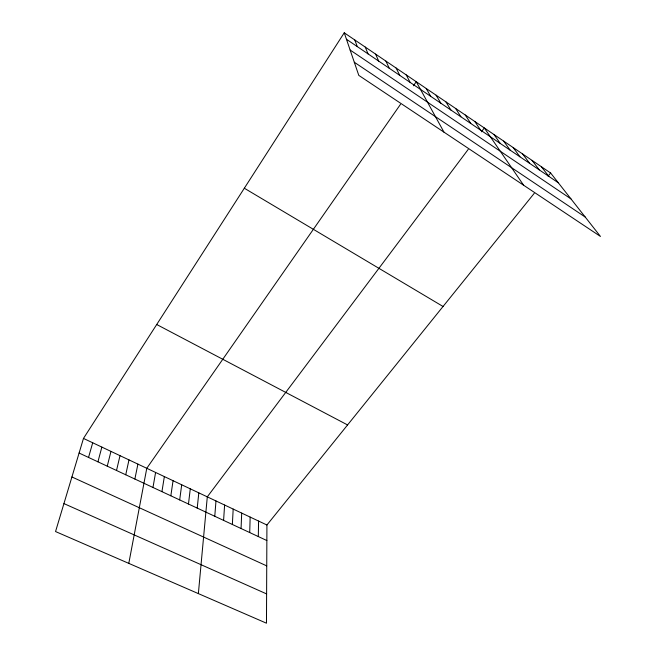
<?xml version="1.0" encoding="UTF-8"?>
<svg xmlns="http://www.w3.org/2000/svg" width="656" height="656" viewBox="0 0 656 656"><rect width="100%" height="100%" fill="white"/><g stroke="black" fill="none" stroke-linecap="round" stroke-linejoin="round"><path stroke-width="0.98" d="M534.222 193.356L266.926 524.997L266.475 623.2L55.547 531.549L83.476 438.421L344.244 32.8L550.63 173.004L600.453 236.439L358.791 75.383L344.244 32.8M258.316 536.567L258.571 521.061M249.715 532.557L250.157 517.092M241.064 528.531L241.695 513.099M232.355 524.472L233.183 509.072M223.598 520.388L224.606 505.03M214.774 516.272L215.98 500.954M198.366 593.606L207.296 496.863L468.212 149.396M197.21 508.088L198.817 492.861M188.477 504.021L190.281 488.827M179.687 499.921L181.696 484.776M170.839 495.805L173.053 480.692M161.934 491.647L164.353 476.592M152.971 487.474L155.595 472.459M128.797 563.381L146.78 468.294L400.513 104.304M134.865 479.036L137.916 464.112M125.731 474.772L128.986 459.897M116.522 470.483L120.007 455.658M107.256 466.17L110.962 451.394M97.933 461.824L101.86 447.097M88.544 457.445L92.701 442.767M413.428 85.78L416.257 81.721L443.981 132.159M481.422 131.807L484.308 127.953L523.636 185.238M548.088 176.152L550.63 173.004M63.935 503.587L266.607 593.918M71.914 476.969L266.738 565.882M79.089 453.042L266.853 540.544M83.476 438.421L266.926 524.997M156.71 324.507L347.573 424.94M244.319 188.223L443.046 306.483M354.297 62.238L585.242 217.07M350.124 50.02L570.966 198.899M346.45 39.262L558.289 182.77M541.38 166.722L548.818 176.349M532.057 160.392L539.273 169.879M522.66 154.004L529.646 163.36M513.189 147.575L519.937 156.784M503.636 141.089L510.155 150.158M494.017 134.546L500.282 143.467M474.821 121.508L480.602 130.134M465.252 115.005L470.787 123.484M455.608 108.453L460.889 116.784M445.891 101.852L450.91 110.028M436.092 95.194L440.857 103.213M426.211 88.486L430.713 96.342M406.22 74.907L410.172 82.426M396.101 68.027L399.775 75.383M385.9 61.098L389.287 68.281M375.609 54.112L378.717 61.123M365.244 47.068L368.049 53.899M354.789 39.959L357.299 46.609"/></g></svg>
